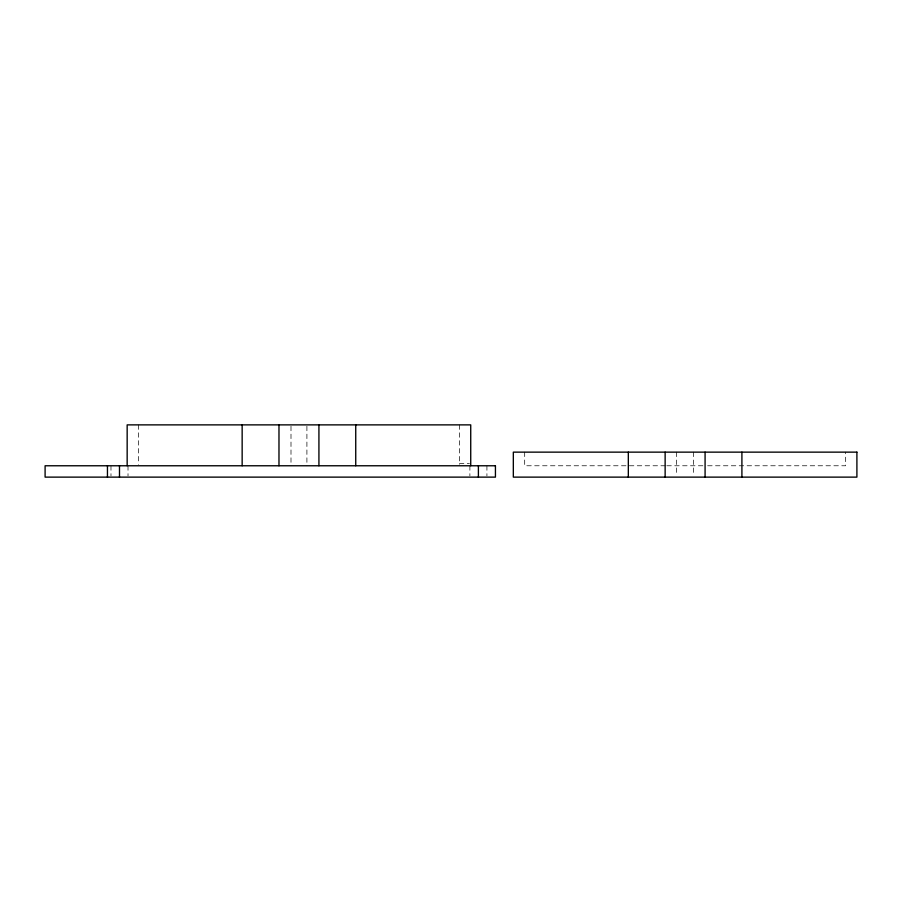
<?xml version="1.0" encoding="UTF-8"?>
<svg xmlns="http://www.w3.org/2000/svg" width="902" height="902" viewBox="0 0 902 902"><rect width="100%" height="100%" fill="white"/><g stroke="black" fill="none" stroke-linecap="round" stroke-linejoin="round"><path stroke-width="0.68" stroke-dasharray="4.51 3.38" d="M459.377 463.493L469.468 463.493M665.417 465.77L524.682 465.77L524.682 452.139M666.815 465.77L706.221 465.77M707.63 465.77L845.546 465.77L845.546 452.139M693.627 452.139L693.627 475.737M676.59 452.139L676.59 475.737M486.922 465.77L486.922 475.861M469.886 465.77L469.886 475.861M459.377 424.876L459.377 464.406M306.905 426.24L306.905 465.77M290.996 426.24L290.996 465.77M138.513 424.876L138.513 464.406M128.016 465.77L128.016 475.861M110.98 465.77L110.98 475.861"/><path stroke-width="1.35" d="M741.906 452.139L741.906 477.124M705.082 452.139L705.082 477.124M665.135 452.139L665.135 477.124M628.322 452.139L628.322 477.124M478.398 465.77L478.398 477.124M470.731 465.77L470.731 424.876L127.159 424.876L127.159 465.77M355.738 424.876L355.738 465.77M318.925 424.876L318.925 465.77M278.977 424.876L278.977 465.77M242.153 424.876L242.153 465.77M119.492 465.77L119.492 477.124M107.451 465.77L107.451 477.124M856.9 452.139L513.328 452.139L513.328 477.124L856.9 477.124L856.9 452.139M495.435 465.77L45.1 465.77L45.1 477.124L495.435 477.124L495.435 465.77"/></g></svg>
